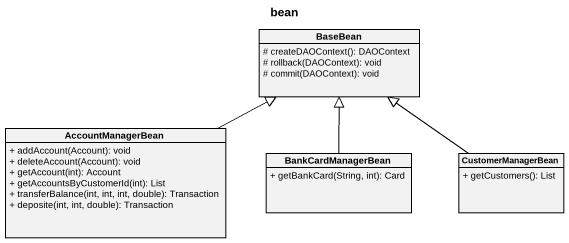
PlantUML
@startuml
title bean
hide circle
hide empty members
skinparam classAttributeIconSize 0
class BaseBean {
  # createDAOContext(): DAOContext
  # rollback(DAOContext): void
  # commit(DAOContext): void
}
class AccountManagerBean {
  + addAccount(Account): void
  + deleteAccount(Account): void
  + getAccount(int): Account
  + getAccountsByCustomerId(int): List
  + transferBalance(int, int, int, double): Transaction
  + deposite(int, int, double): Transaction
}
class BankCardManagerBean {
  + getBankCard(String, int): Card
}
class CustomerManagerBean {
  + getCustomers(): List
}
AccountManagerBean -right-|> BaseBean
BankCardManagerBean -up-|> BaseBean
CustomerManagerBean -up-|> BaseBean
@enduml
